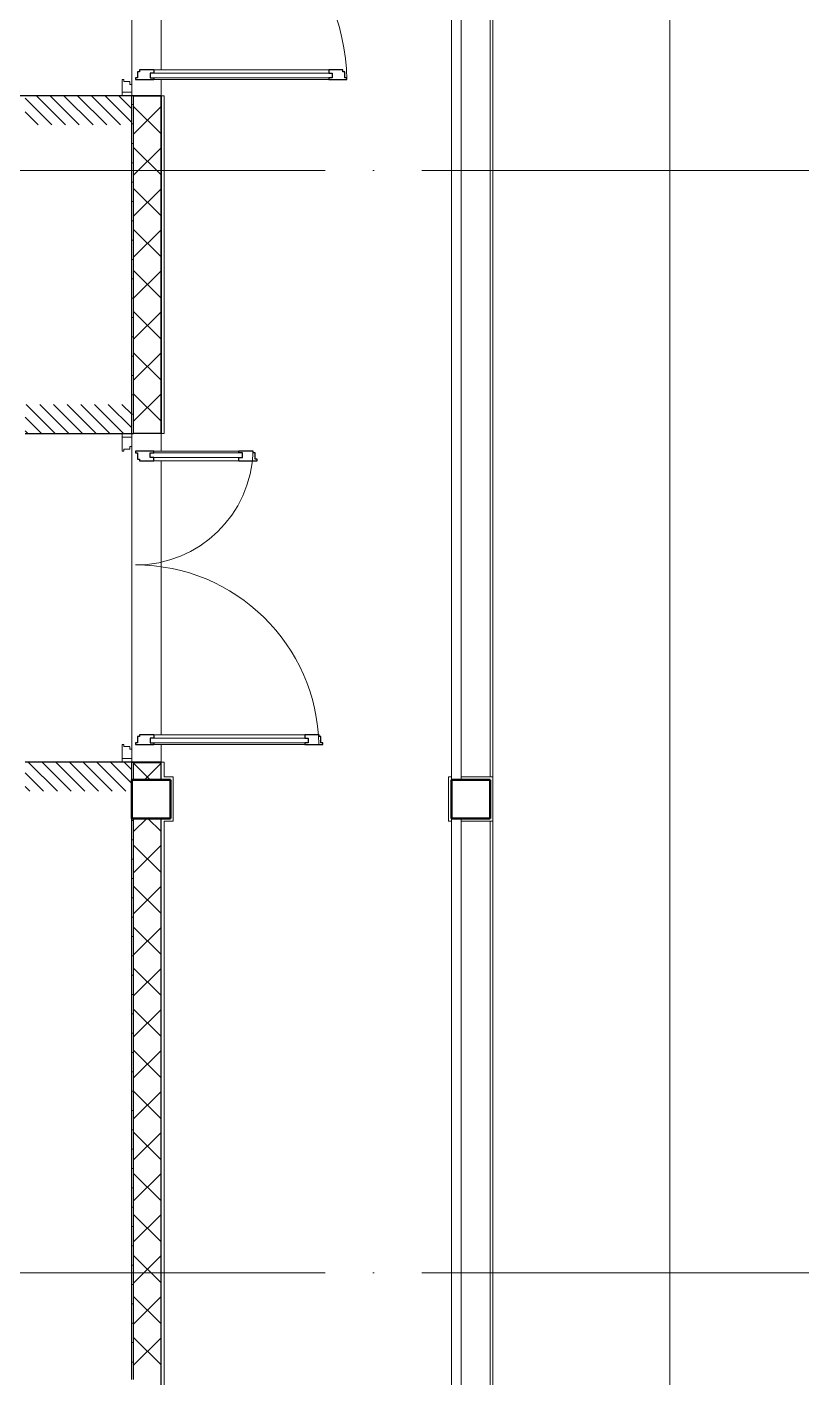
# Model space of a CAD drawing. Header units: millimetres. Extents: x -259793 to 503324, y -44556 to 93494.
# Drawn here: x -4849 to -808, y 13533 to 20517 of the extents above; entities that cross this region are included whole.
import ezdxf

# ---------------------------------------------------------------- set-up
doc = ezdxf.new("R2010")
doc.units = ezdxf.units.MM
for name, pattern in [('ADSK_Линия сетки', [25, 20, -2.5, 0, -2.5]), ('ADSK_Сверху', [450, 300, -150]), ('ADSK_Штриховая_ш2 п1_5', [4.5, 3, -1.5])]:
    doc.linetypes.add(name, pattern=pattern)
for name, color, linetype, lineweight in [('Двери', 252, 'Continuous', 9), ('Линии', 7, 'Continuous', 9), ('Несущие колонны', 252, 'Continuous', 18), ('Ограждение', 252, 'Continuous', 9), ('Оси', 252, 'Continuous', 9), ('Перекрытие', 252, 'Continuous', 18), ('Стены внутренние', 7, 'Continuous', 18), ('Стены наружные', 7, 'Continuous', 18), ('Стены штриховка', 7, 'Continuous', 9)]:
    doc.layers.add(name, color=color, linetype=linetype, lineweight=lineweight)
doc.layers.add('Двери открывание', color=7, linetype='Continuous', lineweight=9, true_color=0xc0c0c0)

# ---------------------------------------------------------------- blocks, each defined once
blk = doc.blocks.new('1 этаж')
at = {"layer": 'Двери', "lineweight": 18, "true_color": 0x636466}
h = blk.add_hatch(dxfattribs=at)
h.set_pattern_fill('FP_2', color=251, angle=-90, style=0, pattern_type=2)
h.set_pattern_definition([(315, (-4580.8, 22276.27), (35.3553, 35.3553), [])])
h.paths.add_polyline_path([(-4855.8, 21391.3), (-4305.8, 21391.3), (-4305.8, 21541.3), (-4855.8, 21541.3)])
h.paths.add_polyline_path([(-4855.8, 22761.3), (-4305.8, 22761.3), (-4305.8, 22911.3), (-4855.8, 22911.3)])
h = blk.add_hatch(dxfattribs=at)
h.set_pattern_fill('FP_2', color=251, angle=-90, style=0, pattern_type=2)
h.set_pattern_definition([(315, (-4580.8, 19071.27), (35.3553, 35.3553), [])])
h.paths.add_polyline_path([(-4855.8, 17946.3), (-4305.8, 17946.3), (-4305.8, 18096.3), (-4855.8, 18096.3)])
h.paths.add_polyline_path([(-4340.6, 19796.3), (-4305.8, 19796.3), (-4305.8, 19946.3), (-4855.8, 19946.3), (-4855.8, 19796.3)])
at = {"layer": 'Двери', "color": 251, "lineweight": 30, "true_color": 0x636466}
for p, q in [((-4275.8, 21666.3), (-4275.8, 21634.3)), ((-4265.8, 21666.3), (-4275.8, 21666.3)), ((-4191.8, 21675.3), (-4265.8, 21675.3)), ((-4265.8, 21675.3), (-4265.8, 21666.3)), ((-4191.8, 21658.3), (-4209.8, 21658.3)), ((-4209.8, 21658.3), (-4209.8, 21634.3)), ((-4191.8, 21675.3), (-4191.8, 21658.3)), ((-3213.8, 21675.3), (-3287.8, 21675.3)), ((-3287.8, 21675.3), (-3287.8, 21658.3)), ((-3287.8, 21658.3), (-3269.8, 21658.3)), ((-3269.8, 21658.3), (-3269.8, 21634.3)), ((-3213.8, 21666.3), (-3213.8, 21675.3)), ((-3203.8, 21666.3), (-3213.8, 21666.3)), ((-3203.8, 21634.3), (-3203.8, 21666.3)), ((-4275.8, 21634.3), (-4285.8, 21634.3)), ((-4285.8, 21634.3), (-4285.8, 21625.3)), ((-4285.8, 21625.3), (-4191.8, 21625.3)), ((-4209.8, 21634.3), (-4191.8, 21634.3)), ((-4191.8, 21634.3), (-4191.8, 21625.3)), ((-3287.8, 21634.3), (-3287.8, 21625.3)), ((-3269.8, 21634.3), (-3287.8, 21634.3)), ((-3287.8, 21625.3), (-3193.8, 21625.3)), ((-3193.8, 21634.3), (-3203.8, 21634.3)), ((-3193.8, 21625.3), (-3193.8, 21634.3)), ((-4191.8, 19704.3), (-4285.8, 19704.3)), ((-4285.8, 19704.3), (-4285.8, 19695.3)), ((-4285.8, 19695.3), (-4275.8, 19695.3)), ((-4275.8, 19695.3), (-4275.8, 19663.3)), ((-4209.8, 19695.3), (-4191.8, 19695.3)), ((-4209.8, 19671.3), (-4209.8, 19695.3)), ((-4191.8, 19695.3), (-4191.8, 19704.3)), ((-3677.8, 19704.3), (-3751.8, 19704.3)), ((-3751.8, 19695.3), (-3751.8, 19704.3)), ((-3733.8, 19695.3), (-3751.8, 19695.3)), ((-3733.8, 19671.3), (-3733.8, 19695.3)), ((-3677.8, 19695.3), (-3677.8, 19704.3)), ((-3667.8, 19695.3), (-3677.8, 19695.3)), ((-3667.8, 19663.3), (-3667.8, 19695.3)), ((-4275.8, 19663.3), (-4265.8, 19663.3)), ((-4265.8, 19663.3), (-4265.8, 19654.3)), ((-4265.8, 19654.3), (-4191.8, 19654.3)), ((-4191.8, 19671.3), (-4209.8, 19671.3)), ((-4191.8, 19654.3), (-4191.8, 19671.3)), ((-3751.8, 19671.3), (-3733.8, 19671.3)), ((-3751.8, 19654.3), (-3751.8, 19671.3)), ((-3751.8, 19654.3), (-3657.8, 19654.3)), ((-3657.8, 19663.3), (-3667.8, 19663.3)), ((-3657.8, 19654.3), (-3657.8, 19663.3)), ((-4275.8, 18229.3), (-4275.8, 18197.3)), ((-4265.8, 18229.3), (-4275.8, 18229.3)), ((-4191.8, 18238.3), (-4265.8, 18238.3)), ((-4265.8, 18238.3), (-4265.8, 18229.3)), ((-4191.8, 18238.3), (-4191.8, 18221.3)), ((-3337.8, 18238.3), (-3411.8, 18238.3)), ((-3411.8, 18238.3), (-3411.8, 18221.3)), ((-3337.8, 18229.3), (-3337.8, 18238.3)), ((-3327.8, 18229.3), (-3337.8, 18229.3)), ((-3327.8, 18197.3), (-3327.8, 18229.3)), ((-4275.8, 18197.3), (-4285.8, 18197.3)), ((-4285.8, 18197.3), (-4285.8, 18188.3)), ((-4285.8, 18188.3), (-4191.8, 18188.3)), ((-4191.8, 18221.3), (-4209.8, 18221.3)), ((-4209.8, 18221.3), (-4209.8, 18197.3)), ((-4209.8, 18197.3), (-4191.8, 18197.3)), ((-4191.8, 18197.3), (-4191.8, 18188.3)), ((-3411.8, 18221.3), (-3393.8, 18221.3)), ((-3411.8, 18197.3), (-3411.8, 18188.3)), ((-3393.8, 18197.3), (-3411.8, 18197.3)), ((-3411.8, 18188.3), (-3317.8, 18188.3)), ((-3393.8, 18221.3), (-3393.8, 18197.3)), ((-3317.8, 18197.3), (-3327.8, 18197.3)), ((-3317.8, 18188.3), (-3317.8, 18197.3))]:
    blk.add_line(p, q, dxfattribs=at)
at = {"layer": 'Двери', "color": 251, "true_color": 0x636466}
for p, q in [((-4209.8, 21658.3), (-3269.8, 21658.3)), ((-4209.8, 21634.3), (-4209.8, 21658.3)), ((-3287.8, 21675.3), (-4191.8, 21675.3)), ((-3269.8, 21658.3), (-3269.8, 21634.3)), ((-4346.8, 21625.3), (-4355.8, 21625.3)), ((-4355.8, 21625.3), (-4355.8, 21561.3)), ((-4346.8, 21615.3), (-4346.8, 21625.3)), ((-4314.8, 21615.3), (-4346.8, 21615.3)), ((-4314.8, 21600.3), (-4314.8, 21615.3)), ((-4305.8, 21600.3), (-4314.8, 21600.3)), ((-4305.8, 21561.3), (-4305.8, 21600.3)), ((-3269.8, 21634.3), (-4209.8, 21634.3)), ((-4191.8, 21625.3), (-3287.8, 21625.3)), ((-4305.8, 21561.3), (-4355.8, 21561.3)), ((-4355.8, 21561.3), (-4355.8, 21541.3)), ((-4355.8, 21561.3), (-4305.8, 21561.3)), ((-4355.8, 21541.3), (-4305.8, 21541.3)), ((-4305.8, 21541.3), (-4305.8, 21561.3)), ((-4305.8, 19796.3), (-4355.8, 19796.3)), ((-4355.8, 19796.3), (-4355.8, 19776.3)), ((-4355.8, 19776.3), (-4305.8, 19776.3)), ((-4305.8, 19776.3), (-4355.8, 19776.3)), ((-4355.8, 19776.3), (-4355.8, 19704.3)), ((-4305.8, 19776.3), (-4305.8, 19796.3)), ((-4305.8, 19729.3), (-4305.8, 19776.3)), ((-4355.8, 19704.3), (-4346.8, 19704.3)), ((-4346.8, 19704.3), (-4346.8, 19714.3)), ((-4346.8, 19714.3), (-4314.8, 19714.3)), ((-4314.8, 19714.3), (-4314.8, 19729.3)), ((-4314.8, 19729.3), (-4305.8, 19729.3)), ((-4209.8, 19695.3), (-4209.8, 19671.3)), ((-3733.8, 19695.3), (-4209.8, 19695.3)), ((-3751.8, 19704.3), (-4191.8, 19704.3)), ((-3733.8, 19671.3), (-3733.8, 19695.3)), ((-4209.8, 19671.3), (-3733.8, 19671.3)), ((-4191.8, 19654.3), (-3751.8, 19654.3)), ((-3411.8, 18238.3), (-4191.8, 18238.3)), ((-4346.8, 18188.3), (-4355.8, 18188.3)), ((-4355.8, 18188.3), (-4355.8, 18116.3)), ((-4346.8, 18178.3), (-4346.8, 18188.3)), ((-4314.8, 18178.3), (-4346.8, 18178.3)), ((-4314.8, 18163.3), (-4314.8, 18178.3)), ((-4305.8, 18163.3), (-4314.8, 18163.3)), ((-4305.8, 18116.3), (-4305.8, 18163.3)), ((-4209.8, 18221.3), (-3393.8, 18221.3)), ((-4209.8, 18197.3), (-4209.8, 18221.3)), ((-3393.8, 18197.3), (-4209.8, 18197.3)), ((-4191.8, 18188.3), (-3411.8, 18188.3)), ((-3393.8, 18221.3), (-3393.8, 18197.3)), ((-4305.8, 18116.3), (-4355.8, 18116.3)), ((-4355.8, 18116.3), (-4355.8, 18096.3)), ((-4355.8, 18116.3), (-4305.8, 18116.3)), ((-4355.8, 18096.3), (-4305.8, 18096.3)), ((-4305.8, 18096.3), (-4305.8, 18116.3))]:
    blk.add_line(p, q, dxfattribs=at)
at = {"layer": 'Двери', "color": 251, "linetype": 'ADSK_Штриховая_ш2 п1_5', "true_color": 0x636466}
for p, q in [((-4305.8, 21541.3), (-4855.8, 21541.3)), ((-4305.8, 21391.3), (-4305.8, 21541.3)), ((-4305.8, 19796.3), (-4305.8, 19946.3)), ((-4855.8, 19796.3), (-4305.8, 19796.3)), ((-4305.8, 18096.3), (-4855.8, 18096.3)), ((-4305.8, 17946.3), (-4305.8, 18096.3))]:
    blk.add_line(p, q, dxfattribs=at)
at = {"layer": 'Двери открывание', "color": 251, "true_color": 0x636466}
for centre, radius, start, end in [((-4285.8, 21605.3), 1092, 1.04943, 90), ((-4285.8, 19724.3), 608, 270, 358.11493), ((-4285.8, 18168.3), 948, 1.20886, 90)]:
    blk.add_arc(centre, radius, start, end, dxfattribs=at)
at = {"layer": 'Линии', "color": 251, "linetype": 'ADSK_Сверху', "ltscale": 100, "true_color": 0x636466}
blk.add_line((-1525.1, 10756.3), (-1525.1, 25558.3), dxfattribs=at)
at = {"layer": 'Несущие колонны', "color": 251, "lineweight": 40, "true_color": 0x636466}
for p, q in [((-4105.8, 18006.3), (-4305.8, 18006.3)), ((-4305.8, 18006.3), (-4305.8, 17806.3)), ((-4305.8, 18006.3), (-4105.8, 18006.3)), ((-4305.8, 17946.3), (-4305.8, 18006.3)), ((-4105.8, 17806.3), (-4105.8, 18006.3)), ((-4105.8, 18006.3), (-4105.8, 17806.3)), ((-2453.8, 18006.3), (-2653.8, 18006.3)), ((-2653.8, 18006.3), (-2653.8, 17806.3)), ((-2653.8, 18006.3), (-2453.8, 18006.3)), ((-2653.8, 17806.3), (-2653.8, 18006.3)), ((-2453.8, 17806.3), (-2453.8, 18006.3)), ((-2453.8, 18006.3), (-2453.8, 17806.3)), ((-4305.8, 17806.3), (-4305.8, 17946.3)), ((-4305.8, 17806.3), (-4105.8, 17806.3)), ((-4105.8, 17806.3), (-4305.8, 17806.3)), ((-2653.8, 17806.3), (-2453.8, 17806.3)), ((-2453.8, 17806.3), (-2653.8, 17806.3))]:
    blk.add_line(p, q, dxfattribs=at)
at = {"layer": 'Ограждение', "color": 251, "true_color": 0x636466}
for p, q in [((-2653.8, 23606.3), (-2653.8, 18006.3)), ((-2603.8, 18006.3), (-2603.8, 23606.3)), ((-2653.8, 17806.3), (-2653.8, 13286.3)), ((-2603.8, 13286.3), (-2603.8, 17806.3))]:
    blk.add_line(p, q, dxfattribs=at)
at = {"layer": 'Оси', "color": 251, "linetype": 'ADSK_Линия сетки', "ltscale": 100, "true_color": 0x636466}
for p, q in [((-805.8, 21156.3), (-72528.1, 21156.3)), ((-805.8, 15456.3), (-72528.1, 15456.3))]:
    blk.add_line(p, q, dxfattribs=at)
at = {"layer": 'Перекрытие', "color": 251, "ltscale": 100, "true_color": 0x636466}
for p, q in [((-2453.8, 18021.3), (-2453.8, 23591.3)), ((-2453.8, 13301.3), (-2453.8, 17791.3))]:
    blk.add_line(p, q, dxfattribs=at)
at = {"layer": 'Стены внутренние', "color": 251, "true_color": 0x636466}
for p, q in [((-4305.8, 22702.3), (-4305.8, 21600.3)), ((-4153.8, 22761.3), (-4153.8, 21675.3)), ((-4153.8, 21625.3), (-4153.8, 21541.3)), ((-4153.8, 19796.3), (-4153.8, 19704.3)), ((-4305.8, 19729.3), (-4305.8, 18163.3)), ((-4153.8, 19654.3), (-4153.8, 18238.3)), ((-4153.8, 18188.3), (-4153.8, 18096.3))]:
    blk.add_line(p, q, dxfattribs=at)
at = {"layer": 'Стены внутренние', "color": 251, "lineweight": 30, "true_color": 0x636466}
for p, q in [((-4305.8, 21541.3), (-4955.8, 21541.3)), ((-4305.8, 19796.3), (-4305.8, 21541.3)), ((-4153.8, 21541.3), (-4295.8, 21541.3)), ((-4153.8, 21541.3), (-4153.8, 19796.3)), ((-4855.8, 19796.3), (-4305.8, 19796.3)), ((-4153.8, 19796.3), (-4295.8, 19796.3)), ((-4305.8, 18096.3), (-4855.8, 18096.3)), ((-4305.8, 14906.3), (-4305.8, 18096.3)), ((-4153.8, 18096.3), (-4295.8, 18096.3)), ((-4153.8, 18006.3), (-4153.8, 18096.3)), ((-4153.8, 14754.3), (-4153.8, 17806.3))]:
    blk.add_line(p, q, dxfattribs=at)
at = {"layer": 'Стены внутренние', "color": 251, "linetype": 'Continuous', "lineweight": 9, "true_color": 0x636466}
for p, q in [((-4155.8, 21533.6), (-4153.8, 21533.6)), ((-4155.8, 21346.6), (-4295.8, 21486.6)), ((-4295.8, 21343.9), (-4155.8, 21483.9)), ((-4155.8, 21134.5), (-4295.8, 21274.5)), ((-4295.8, 21131.8), (-4155.8, 21271.8)), ((-4155.8, 21228.8), (-4153.8, 21228.8)), ((-4155.8, 20922.3), (-4295.8, 21062.3)), ((-4295.8, 20919.7), (-4155.8, 21059.7)), ((-4155.8, 20710.2), (-4295.8, 20850.2)), ((-4295.8, 20707.5), (-4155.8, 20847.5)), ((-4153.8, 20801.4), (-4155.8, 20798)), ((-4155.8, 20498.1), (-4295.8, 20638.1)), ((-4295.8, 20495.4), (-4155.8, 20635.4)), ((-4155.8, 20619.2), (-4153.8, 20619.2)), ((-4155.8, 20285.9), (-4295.8, 20425.9)), ((-4295.8, 20283.3), (-4155.8, 20423.3)), ((-4155.8, 20416), (-4153.8, 20416)), ((-4155.8, 20073.8), (-4295.8, 20213.8)), ((-4295.8, 20071.1), (-4155.8, 20211.1)), ((-4155.8, 20111.2), (-4153.8, 20111.2)), ((-4155.8, 19861.7), (-4295.8, 20001.7)), ((-4295.8, 19859), (-4155.8, 19999)), ((-4154.2, 19841.6), (-4155.8, 19844.5)), ((-4209.6, 18006.3), (-4295.8, 18092.5)), ((-4239.3, 18006.3), (-4155.8, 18089.8)), ((-4295.8, 17737.7), (-4227.2, 17806.3)), ((-4155.8, 17740.4), (-4221.7, 17806.3)), ((-4155.8, 17528.2), (-4295.8, 17668.2)), ((-4295.8, 17525.6), (-4155.8, 17665.6)), ((-4155.8, 17316.1), (-4295.8, 17456.1)), ((-4295.8, 17313.4), (-4155.8, 17453.4)), ((-4153.8, 17402.6), (-4155.8, 17406.1)), ((-4155.8, 17266.4), (-4153.8, 17266.4)), ((-4155.8, 17104), (-4295.8, 17244)), ((-4295.8, 17101.3), (-4155.8, 17241.3)), ((-4153.8, 17143.8), (-4155.8, 17140.4)), ((-4155.8, 17063.2), (-4153.8, 17063.2)), ((-4155.8, 16891.8), (-4295.8, 17031.8)), ((-4295.8, 16889.2), (-4155.8, 17029.2)), ((-4155.8, 16679.7), (-4295.8, 16819.7)), ((-4295.8, 16677), (-4155.8, 16817)), ((-4155.8, 16758.4), (-4153.8, 16758.4)), ((-4155.8, 16467.6), (-4295.8, 16607.6)), ((-4295.8, 16464.9), (-4155.8, 16604.9)), ((-4155.8, 16255.4), (-4295.8, 16395.4)), ((-4295.8, 16252.8), (-4155.8, 16392.8)), ((-4155.8, 16043.3), (-4295.8, 16183.3)), ((-4295.8, 16040.6), (-4155.8, 16180.6)), ((-4155.8, 16148.8), (-4153.8, 16148.8)), ((-4155.8, 15831.2), (-4295.8, 15971.2)), ((-4295.8, 15828.5), (-4155.8, 15968.5)), ((-4155.8, 15945.6), (-4153.8, 15945.6)), ((-4155.8, 15619), (-4295.8, 15759)), ((-4295.8, 15616.4), (-4155.8, 15756.4)), ((-4155.8, 15640.8), (-4153.8, 15640.8)), ((-4155.8, 15406.9), (-4295.8, 15546.9)), ((-4295.8, 15404.2), (-4155.8, 15544.2)), ((-4155.8, 15194.8), (-4295.8, 15334.8)), ((-4295.8, 15192.1), (-4155.8, 15332.1)), ((-4153.8, 15167.4), (-4155.8, 15170.9)), ((-4155.8, 14982.6), (-4295.8, 15122.6)), ((-4295.8, 14980), (-4155.8, 15120)), ((-4155.8, 15031.2), (-4153.8, 15031.2))]:
    blk.add_line(p, q, dxfattribs=at)
at = {"layer": 'Стены наружные', "color": 251, "true_color": 0x636466}
for p, q in [((-2438.8, 23703.6), (-2438.8, 13189.1)), ((-4138.8, 21541.3), (-4153.8, 21541.3)), ((-4138.8, 21541.3), (-4138.8, 19796.3)), ((-4153.8, 19796.3), (-4138.8, 19796.3)), ((-4138.8, 18096.3), (-4153.8, 18096.3)), ((-4138.8, 18096.3), (-4138.8, 18021.3)), ((-4138.8, 18021.3), (-4090.8, 18021.3)), ((-4090.8, 18021.3), (-4090.8, 17791.3)), ((-2668.8, 18021.3), (-2653.8, 18021.3)), ((-2668.8, 17791.3), (-2668.8, 18021.3)), ((-2603.8, 18021.3), (-2438.8, 18021.3)), ((-4138.8, 17791.3), (-4138.8, 14739.3)), ((-4090.8, 17791.3), (-4138.8, 17791.3)), ((-2668.8, 17791.3), (-2653.8, 17791.3)), ((-2438.8, 17791.3), (-2603.8, 17791.3))]:
    blk.add_line(p, q, dxfattribs=at)
at = {"layer": 'Стены наружные', "color": 251, "lineweight": 30, "true_color": 0x636466}
for p, q in [((-4295.8, 21541.3), (-4305.8, 21541.3)), ((-4305.8, 19796.3), (-4295.8, 19796.3)), ((-4295.8, 18096.3), (-4305.8, 18096.3))]:
    blk.add_line(p, q, dxfattribs=at)
at = {"layer": 'Стены наружные', "color": 251, "linetype": 'Continuous', "lineweight": 9, "true_color": 0x636466}
for p, q in [((-4295.8, 21496), (-4305.8, 21496)), ((-4295.8, 21396), (-4305.8, 21396)), ((-4295.8, 21296), (-4305.8, 21296)), ((-4295.8, 21196), (-4305.8, 21196)), ((-4295.8, 21096), (-4305.8, 21096)), ((-4295.8, 20996), (-4305.8, 20996)), ((-4295.8, 20896), (-4305.8, 20896)), ((-4295.8, 20796), (-4305.8, 20796)), ((-4295.8, 20696), (-4305.8, 20696)), ((-4295.8, 20596), (-4305.8, 20596)), ((-4295.8, 20496), (-4305.8, 20496)), ((-4295.8, 20396), (-4305.8, 20396)), ((-4295.8, 20296), (-4305.8, 20296)), ((-4295.8, 20196), (-4305.8, 20196)), ((-4295.8, 20096), (-4305.8, 20096)), ((-4295.8, 19996), (-4305.8, 19996)), ((-4295.8, 19896), (-4305.8, 19896)), ((-4295.8, 18096), (-4305.8, 18096)), ((-4296.7, 17796), (-4305.8, 17796)), ((-4296.7, 17696), (-4305.8, 17696)), ((-4296.6, 17596), (-4305.8, 17596)), ((-4296.6, 17496), (-4305.8, 17496)), ((-4296.6, 17396), (-4305.8, 17396)), ((-4296.5, 17296), (-4305.8, 17296)), ((-4296.5, 17196), (-4305.8, 17196)), ((-4296.5, 17096), (-4305.8, 17096)), ((-4296.5, 16996), (-4305.8, 16996)), ((-4296.4, 16896), (-4305.8, 16896)), ((-4296.4, 16796), (-4305.8, 16796)), ((-4296.4, 16696), (-4305.8, 16696)), ((-4296.3, 16596), (-4305.8, 16596)), ((-4296.3, 16496), (-4305.8, 16496)), ((-4296.3, 16396), (-4305.8, 16396)), ((-4296.2, 16296), (-4305.8, 16296)), ((-4296.2, 16196), (-4305.8, 16196)), ((-4296.2, 16096), (-4305.8, 16096)), ((-4296.1, 15996), (-4305.8, 15996)), ((-4296.1, 15896), (-4305.8, 15896)), ((-4296.1, 15796), (-4305.8, 15796)), ((-4296, 15696), (-4305.8, 15696)), ((-4296, 15596), (-4305.8, 15596)), ((-4296, 15496), (-4305.8, 15496)), ((-4296, 15396), (-4305.8, 15396)), ((-4295.9, 15296), (-4305.8, 15296)), ((-4295.9, 15196), (-4305.8, 15196)), ((-4295.9, 15096), (-4305.8, 15096)), ((-4295.8, 14996), (-4305.8, 14996))]:
    blk.add_line(p, q, dxfattribs=at)
at = {"layer": 'Стены штриховка', "color": 251, "true_color": 0x636466}
for p, q in [((-4295.8, 21541.3), (-4295.8, 19796.3)), ((-4155.8, 21539.3), (-4295.8, 21539.3)), ((-4155.8, 19798.3), (-4155.8, 21539.3)), ((-4295.8, 19798.3), (-4155.8, 19798.3)), ((-4295.8, 18096.3), (-4295.8, 18006.3)), ((-4155.8, 18094.3), (-4295.8, 18094.3)), ((-4155.8, 18006.3), (-4155.8, 18094.3)), ((-4295.8, 17806.3), (-4295.8, 14906.3)), ((-4155.8, 14754.3), (-4155.8, 17806.3))]:
    blk.add_line(p, q, dxfattribs=at)

msp = doc.modelspace()

# ---------------------------------------------------------------- block references
msp.add_blockref('1 этаж', (-2, -1380.07963))

doc.saveas('drawing.dxf')
